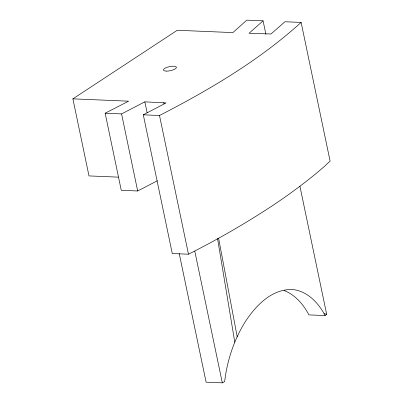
<?xml version="1.0" encoding="UTF-8"?>
<svg xmlns="http://www.w3.org/2000/svg" width="403" height="403" viewBox="0 0 403 403"><rect width="100%" height="100%" fill="white"/><g stroke="black" fill="none" stroke-linecap="round" stroke-linejoin="round"><path stroke-width="0.6" d="M179.229 253.563L206.099 382.17L222.32 382.85L224.657 381.581C227.116 360.478 234.047 339.825 245.261 321.74C255.895 305.439 272.252 288.256 293.369 289.621C307.857 291.445 318.697 303.252 325.135 315.564L326.667 314.264L299.928 186.267M265.894 34.285L263.083 20.83L249.074 33.273L270.982 33.998L284.981 21.747L301.127 22.422L330.107 161.135L324.491 166.318A686.994 216.849 -11.8 0 1 272.317 205.772C245.351 223.544 217.288 239.619 188.478 254.212L172.277 253.532L143.297 114.815L166.076 102.921L144.843 101.858L121.57 113.908L105.153 113.223L121.253 190.287L137.67 190.977L157.382 180.771M301.127 22.422C259.058 60.505 209.772 89.642 159.497 115.495L143.297 114.815M118.417 177.144L88.992 175.915L72.893 98.851L177.28 30.27L232.909 32.598L246.777 20.15L263.083 20.83M105.153 113.223L128.607 101.178L72.893 98.851M325.135 315.564L308.92 314.889C303.474 304.436 295.213 294.86 284.014 290.472M324.113 313.68L326.667 314.264M163.744 102.644L164.001 103.873M194.78 251.155L222.32 382.85M159.497 115.495L188.478 254.212M144.843 101.858L147.145 112.865M121.57 113.908L137.67 190.977M218.587 238.168L237.211 336.832M217.534 238.531L234.788 342.172M166.212 71.114A6.639 2.096 -11.8 0 0 176.428 67.633A6.639 2.096 -11.8 0 0 167.185 67.246A6.639 2.096 -11.8 0 0 166.212 71.114"/></g></svg>
